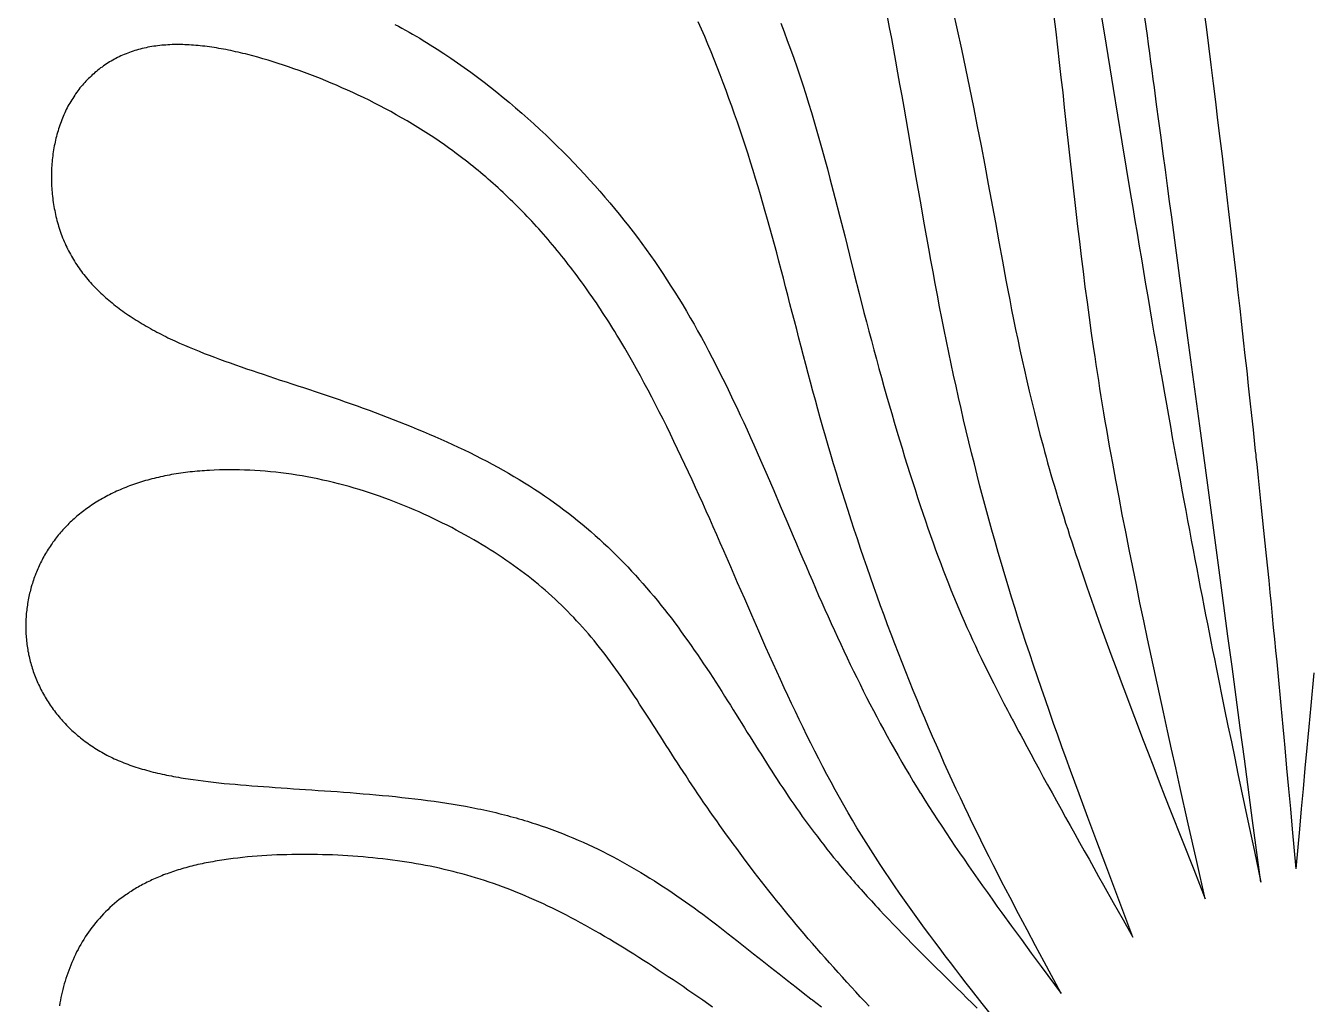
# Model space of a CAD drawing. Extents: x 0 to 279, y 0 to 212.
# Drawn here: x 178.62 to 191.69, y 119.99 to 129.92 of the extents above; entities that cross this region are included whole.
import ezdxf

# ---------------------------------------------------------------- set-up
doc = ezdxf.new("R2010")
doc.units = 0
doc.layers.add('LAYER_1', color=18, linetype='CONTINUOUS')

msp = doc.modelspace()

# ---------------------------------------------------------------- linework, layer by layer
at = {"layer": 'LAYER_1'}
for points in [[(189.48, 130.372), (189.57, 129.828), (189.659, 129.284), (189.703, 129.013), (189.748, 128.743), (189.792, 128.474), (189.836, 128.208), (189.858, 128.076), (189.88, 127.944), (189.902, 127.814), (189.924, 127.684), (189.945, 127.555), (189.967, 127.426), (189.988, 127.299), (190.01, 127.173), (190.031, 127.048), (190.052, 126.924), (190.073, 126.801), (190.094, 126.679), (190.115, 126.559), (190.136, 126.44), (190.138, 126.425), (190.14, 126.418), (190.14, 126.414), (190.141, 126.412), (190.143, 126.397), (190.148, 126.368), (190.159, 126.309), (190.179, 126.193), (190.199, 126.079), (190.219, 125.965), (190.239, 125.853), (190.259, 125.743), (190.279, 125.633), (190.298, 125.525), (190.318, 125.418), (190.337, 125.312), (190.357, 125.208), (190.376, 125.104), (190.395, 125.002), (190.414, 124.9), (190.432, 124.8), (190.451, 124.701), (190.47, 124.603), (190.488, 124.506), (190.507, 124.41), (190.525, 124.315), (190.543, 124.22), (190.561, 124.127), (190.579, 124.034), (190.597, 123.943), (190.615, 123.852), (190.633, 123.762), (190.651, 123.672), (190.668, 123.584), (190.686, 123.496), (190.703, 123.409), (190.721, 123.322), (190.738, 123.237), (190.755, 123.151), (190.79, 122.983), (190.824, 122.816), (190.858, 122.652), (190.892, 122.489), (190.925, 122.328), (190.959, 122.169), (190.992, 122.01), (191.026, 121.853), (191.059, 121.696), (191.092, 121.54), (191.158, 121.229), (191.074, 121.856), (190.99, 122.482), (190.949, 122.795), (190.907, 123.106), (190.865, 123.417), (190.824, 123.727), (190.782, 124.036), (190.741, 124.344), (190.7, 124.65), (190.659, 124.955), (190.618, 125.258), (190.578, 125.56), (190.538, 125.859), (190.498, 126.158), (190.458, 126.456), (190.418, 126.755), (190.377, 127.056), (190.357, 127.208), (190.336, 127.36), (190.316, 127.513), (190.295, 127.667), (190.274, 127.823), (190.253, 127.979), (190.232, 128.137), (190.211, 128.297), (190.189, 128.458), (190.167, 128.621), (190.145, 128.786), (190.122, 128.953), (190.1, 129.122), (190.077, 129.294), (190.065, 129.38), (190.053, 129.468), (190.042, 129.555), (190.03, 129.644), (190.018, 129.733), (190.006, 129.823), (189.993, 129.913), (189.981, 130.004)], [(186.285, 129.947), (186.319, 129.86), (186.352, 129.772), (186.385, 129.683), (186.417, 129.593), (186.449, 129.503), (186.48, 129.412), (186.51, 129.32), (186.539, 129.227), (186.568, 129.134), (186.597, 129.04), (186.625, 128.946), (186.653, 128.851), (186.68, 128.755), (186.706, 128.66), (186.733, 128.564), (186.759, 128.467), (186.785, 128.371), (186.835, 128.177), (186.885, 127.982), (186.934, 127.787), (186.983, 127.592), (187.032, 127.398), (187.081, 127.204), (187.13, 127.011), (187.155, 126.915), (187.18, 126.82), (187.205, 126.725), (187.231, 126.631), (187.256, 126.536), (187.282, 126.443), (187.307, 126.35), (187.333, 126.258), (187.359, 126.166), (187.385, 126.075), (187.411, 125.985), (187.437, 125.896), (187.463, 125.807), (187.49, 125.719), (187.516, 125.633), (187.542, 125.547), (187.569, 125.462), (187.595, 125.378), (187.621, 125.295), (187.648, 125.213), (187.674, 125.132), (187.7, 125.053), (187.726, 124.975), (187.753, 124.897), (187.779, 124.822), (187.805, 124.747), (187.831, 124.674), (187.857, 124.602), (187.883, 124.532), (187.909, 124.463), (187.934, 124.395), (187.96, 124.327), (187.986, 124.261), (188.013, 124.196), (188.039, 124.131), (188.066, 124.067), (188.092, 124.004), (188.12, 123.94), (188.147, 123.878), (188.175, 123.815), (188.203, 123.752), (188.232, 123.69), (188.261, 123.627), (188.29, 123.565), (188.32, 123.502), (188.351, 123.438), (188.383, 123.374), (188.415, 123.31), (188.447, 123.244), (188.481, 123.178), (188.515, 123.111), (188.55, 123.044), (188.586, 122.975), (188.604, 122.94), (188.623, 122.904), (188.625, 122.9), (188.626, 122.898), (188.627, 122.897), (188.627, 122.896), (188.63, 122.892), (188.634, 122.883), (188.644, 122.865), (188.663, 122.829), (188.682, 122.793), (188.701, 122.756), (188.721, 122.72), (188.741, 122.683), (188.781, 122.607), (188.822, 122.531), (188.864, 122.454), (188.907, 122.376), (188.95, 122.296), (188.994, 122.216), (189.039, 122.135), (189.084, 122.053), (189.13, 121.971), (189.176, 121.887), (189.223, 121.803), (189.27, 121.718), (189.318, 121.633), (189.366, 121.547), (189.414, 121.461), (189.463, 121.375), (189.511, 121.287), (189.561, 121.2), (189.66, 121.024), (189.759, 120.848), (189.859, 120.671), (189.675, 121.157), (189.583, 121.4), (189.492, 121.642), (189.402, 121.884), (189.313, 122.124), (189.269, 122.245), (189.225, 122.364), (189.181, 122.484), (189.139, 122.603), (189.096, 122.722), (189.054, 122.841), (189.012, 122.96), (188.971, 123.078), (188.93, 123.195), (188.89, 123.313), (188.851, 123.43), (188.812, 123.546), (188.774, 123.662), (188.736, 123.778), (188.699, 123.893), (188.663, 124.008), (188.627, 124.122), (188.593, 124.236), (188.558, 124.349), (188.525, 124.462), (188.492, 124.575), (188.46, 124.688), (188.428, 124.8), (188.397, 124.913), (188.366, 125.025), (188.336, 125.137), (188.307, 125.249), (188.278, 125.361), (188.25, 125.473), (188.222, 125.585), (188.194, 125.697), (188.167, 125.81), (188.141, 125.922), (188.115, 126.035), (188.089, 126.149), (188.064, 126.262), (188.039, 126.376), (188.015, 126.49), (187.991, 126.605), (187.967, 126.72), (187.944, 126.836), (187.92, 126.952), (187.898, 127.069), (187.875, 127.187), (187.853, 127.305), (187.831, 127.423), (187.809, 127.542), (187.788, 127.661), (187.745, 127.9), (187.703, 128.14), (187.661, 128.379), (187.62, 128.618), (187.579, 128.856), (187.558, 128.975), (187.537, 129.093), (187.516, 129.211), (187.495, 129.328), (187.474, 129.444), (187.453, 129.56), (187.432, 129.675), (187.411, 129.79), (187.389, 129.903), (187.367, 130.016)], [(188.03, 130.077), (188.075, 129.88), (188.118, 129.683), (188.16, 129.487), (188.201, 129.29), (188.241, 129.094), (188.28, 128.898), (188.318, 128.703), (188.355, 128.507), (188.391, 128.312), (188.463, 127.923), (188.499, 127.728), (188.534, 127.533), (188.571, 127.337), (188.59, 127.238), (188.609, 127.138), (188.628, 127.039), (188.648, 126.938), (188.669, 126.837), (188.69, 126.735), (188.712, 126.632), (188.735, 126.528), (188.758, 126.424), (188.782, 126.318), (188.807, 126.211), (188.833, 126.103), (188.86, 125.994), (188.887, 125.883), (188.916, 125.772), (188.947, 125.658), (188.962, 125.601), (188.978, 125.543), (188.994, 125.485), (189.01, 125.427), (189.027, 125.368), (189.044, 125.309), (189.062, 125.249), (189.08, 125.189), (189.098, 125.128), (189.116, 125.067), (189.119, 125.06), (189.12, 125.056), (189.121, 125.054), (189.121, 125.053), (189.123, 125.045), (189.128, 125.03), (189.137, 124.999), (189.157, 124.937), (189.176, 124.874), (189.197, 124.811), (189.217, 124.748), (189.238, 124.684), (189.259, 124.62), (189.28, 124.556), (189.302, 124.491), (189.324, 124.425), (189.346, 124.359), (189.392, 124.227), (189.438, 124.092), (189.486, 123.957), (189.535, 123.82), (189.585, 123.682), (189.636, 123.543), (189.688, 123.402), (189.74, 123.261), (189.793, 123.119), (189.848, 122.975), (189.902, 122.831), (189.958, 122.686), (190.014, 122.541), (190.07, 122.394), (190.127, 122.247), (190.184, 122.1), (190.242, 121.952), (190.359, 121.655), (190.476, 121.357), (190.593, 121.059), (190.507, 121.44), (190.421, 121.82), (190.336, 122.2), (190.294, 122.389), (190.252, 122.578), (190.21, 122.766), (190.169, 122.954), (190.128, 123.141), (190.087, 123.327), (190.048, 123.513), (190.008, 123.697), (189.969, 123.881), (189.931, 124.064), (189.894, 124.246), (189.857, 124.426), (189.821, 124.606), (189.786, 124.784), (189.751, 124.961), (189.718, 125.136), (189.685, 125.31), (189.654, 125.483), (189.638, 125.568), (189.623, 125.654), (189.608, 125.739), (189.594, 125.823), (189.579, 125.907), (189.565, 125.991), (189.551, 126.074), (189.538, 126.156), (189.525, 126.239), (189.512, 126.32), (189.499, 126.402), (189.487, 126.483), (189.475, 126.563), (189.463, 126.643), (189.44, 126.802), (189.418, 126.96), (189.397, 127.116), (189.376, 127.271), (189.357, 127.425), (189.338, 127.579), (189.319, 127.731), (189.301, 127.883), (189.284, 128.034), (189.25, 128.336), (189.216, 128.638), (189.183, 128.939), (189.166, 129.091), (189.15, 129.243), (189.132, 129.395), (189.115, 129.549), (189.097, 129.703), (189.079, 129.859), (189.06, 130.015)], [(190.577, 130.104), (190.602, 129.909), (190.626, 129.716), (190.65, 129.524), (190.674, 129.335), (190.697, 129.147), (190.719, 128.962), (190.742, 128.778), (190.764, 128.596), (190.785, 128.417), (190.806, 128.239), (190.827, 128.063), (190.847, 127.889), (190.867, 127.718), (190.887, 127.548), (190.906, 127.38), (190.925, 127.215), (190.943, 127.051), (190.961, 126.89), (190.979, 126.731), (190.996, 126.573), (191.014, 126.418), (191.03, 126.265), (191.047, 126.114), (191.063, 125.966), (191.078, 125.819), (191.094, 125.675), (191.101, 125.604), (191.105, 125.568), (191.106, 125.559), (191.107, 125.555), (191.107, 125.553), (191.107, 125.552), (191.108, 125.543), (191.115, 125.472), (191.13, 125.333), (191.144, 125.196), (191.158, 125.062), (191.172, 124.929), (191.185, 124.798), (191.199, 124.669), (191.212, 124.541), (191.224, 124.416), (191.237, 124.292), (191.249, 124.169), (191.261, 124.049), (191.273, 123.929), (191.284, 123.812), (191.296, 123.695), (191.307, 123.58), (191.318, 123.466), (191.329, 123.354), (191.339, 123.242), (191.35, 123.132), (191.36, 123.023), (191.37, 122.914), (191.38, 122.807), (191.39, 122.7), (191.4, 122.594), (191.419, 122.385), (191.438, 122.177), (191.457, 121.972), (191.476, 121.768), (191.512, 121.363)], [(182.368, 129.935), (182.405, 129.915), (182.441, 129.895), (182.477, 129.875), (182.513, 129.855), (182.549, 129.835), (182.585, 129.814), (182.621, 129.793), (182.656, 129.771), (182.692, 129.75), (182.727, 129.728), (182.797, 129.684), (182.867, 129.638), (182.936, 129.592), (183.005, 129.545), (183.073, 129.497), (183.14, 129.448), (183.207, 129.399), (183.274, 129.349), (183.339, 129.298), (183.404, 129.246), (183.469, 129.194), (183.532, 129.141), (183.595, 129.088), (183.658, 129.034), (183.719, 128.979), (183.78, 128.924), (183.84, 128.869), (183.9, 128.813), (183.958, 128.757), (184.016, 128.7), (184.073, 128.644), (184.13, 128.587), (184.185, 128.529), (184.24, 128.472), (184.293, 128.414), (184.346, 128.356), (184.399, 128.299), (184.45, 128.241), (184.5, 128.182), (184.55, 128.124), (184.599, 128.066), (184.647, 128.007), (184.694, 127.948), (184.74, 127.889), (184.786, 127.83), (184.831, 127.77), (184.876, 127.71), (184.92, 127.65), (184.963, 127.589), (185.006, 127.528), (185.048, 127.466), (185.089, 127.405), (185.13, 127.342), (185.171, 127.279), (185.211, 127.216), (185.251, 127.152), (185.29, 127.088), (185.328, 127.023), (185.367, 126.958), (185.405, 126.892), (185.442, 126.825), (185.48, 126.757), (185.517, 126.689), (185.553, 126.621), (185.59, 126.551), (185.626, 126.481), (185.662, 126.41), (185.698, 126.338), (185.734, 126.266), (185.769, 126.193), (185.804, 126.119), (185.839, 126.045), (185.874, 125.97), (185.909, 125.894), (185.944, 125.819), (185.978, 125.742), (186.012, 125.666), (186.046, 125.589), (186.08, 125.512), (186.148, 125.358), (186.215, 125.203), (186.281, 125.048), (186.347, 124.894), (186.412, 124.74), (186.445, 124.664), (186.477, 124.587), (186.51, 124.512), (186.542, 124.436), (186.574, 124.362), (186.606, 124.287), (186.638, 124.213), (186.67, 124.14), (186.702, 124.068), (186.734, 123.996), (186.766, 123.925), (186.798, 123.854), (186.83, 123.784), (186.862, 123.714), (186.894, 123.645), (186.926, 123.576), (186.959, 123.507), (186.991, 123.439), (187.024, 123.372), (187.057, 123.305), (187.09, 123.238), (187.123, 123.171), (187.157, 123.104), (187.191, 123.038), (187.225, 122.972), (187.26, 122.906), (187.295, 122.841), (187.33, 122.775), (187.366, 122.71), (187.402, 122.644), (187.439, 122.579), (187.476, 122.514), (187.514, 122.448), (187.552, 122.383), (187.591, 122.317), (187.63, 122.252), (187.67, 122.186), (187.691, 122.153), (187.701, 122.137), (187.701, 122.136), (187.702, 122.135), (187.702, 122.134), (187.704, 122.132), (187.706, 122.128), (187.747, 122.062), (187.789, 121.996), (187.832, 121.929), (187.875, 121.863), (187.919, 121.796), (187.963, 121.73), (188.008, 121.663), (188.053, 121.596), (188.099, 121.528), (188.145, 121.461), (188.191, 121.394), (188.238, 121.326), (188.286, 121.258), (188.334, 121.191), (188.382, 121.123), (188.43, 121.055), (188.479, 120.987), (188.528, 120.919), (188.627, 120.782), (188.727, 120.646), (188.827, 120.509), (188.928, 120.372), (189.131, 120.098), (188.958, 120.421), (188.871, 120.583), (188.785, 120.745), (188.699, 120.908), (188.613, 121.072), (188.57, 121.155), (188.527, 121.237), (188.485, 121.32), (188.442, 121.404), (188.4, 121.487), (188.358, 121.572), (188.316, 121.656), (188.274, 121.741), (188.232, 121.826), (188.191, 121.912), (188.149, 121.998), (188.108, 122.085), (188.067, 122.173), (188.026, 122.26), (187.985, 122.349), (187.945, 122.438), (187.905, 122.528), (187.865, 122.618), (187.825, 122.709), (187.786, 122.801), (187.746, 122.893), (187.707, 122.986), (187.669, 123.08), (187.63, 123.174), (187.592, 123.268), (187.554, 123.363), (187.517, 123.458), (187.479, 123.553), (187.443, 123.649), (187.406, 123.745), (187.37, 123.841), (187.334, 123.938), (187.299, 124.034), (187.264, 124.131), (187.229, 124.228), (187.195, 124.325), (187.161, 124.422), (187.128, 124.518), (187.095, 124.615), (187.063, 124.712), (187.031, 124.808), (186.999, 124.904), (186.968, 125), (186.938, 125.096), (186.908, 125.191), (186.878, 125.286), (186.85, 125.381), (186.821, 125.475), (186.793, 125.569), (186.766, 125.662), (186.739, 125.755), (186.713, 125.848), (186.687, 125.94), (186.662, 126.031), (186.637, 126.122), (186.612, 126.213), (186.588, 126.303), (186.564, 126.393), (186.54, 126.483), (186.517, 126.572), (186.493, 126.661), (186.47, 126.749), (186.447, 126.837), (186.425, 126.925), (186.402, 127.012), (186.379, 127.099), (186.357, 127.186), (186.334, 127.272), (186.312, 127.358), (186.289, 127.444), (186.267, 127.53), (186.244, 127.615), (186.221, 127.7), (186.198, 127.784), (186.175, 127.869), (186.151, 127.953), (186.127, 128.037), (186.103, 128.121), (186.079, 128.204), (186.055, 128.287), (186.03, 128.37), (186.004, 128.453), (185.979, 128.535), (185.953, 128.618), (185.926, 128.699), (185.9, 128.781), (185.873, 128.862), (185.845, 128.943), (185.817, 129.024), (185.789, 129.104), (185.76, 129.184), (185.731, 129.264), (185.701, 129.343), (185.671, 129.422), (185.641, 129.5), (185.61, 129.578), (185.578, 129.656), (185.546, 129.733), (185.514, 129.81), (185.481, 129.886), (185.447, 129.962)], [(188.438, 119.861), (188.33, 119.999), (188.222, 120.136), (188.168, 120.205), (188.114, 120.274), (188.061, 120.343), (188.008, 120.413), (187.955, 120.482), (187.902, 120.552), (187.849, 120.622), (187.797, 120.692), (187.745, 120.763), (187.693, 120.833), (187.642, 120.904), (187.591, 120.976), (187.541, 121.047), (187.49, 121.119), (187.441, 121.191), (187.391, 121.264), (187.342, 121.337), (187.294, 121.41), (187.246, 121.483), (187.199, 121.557), (187.152, 121.632), (187.105, 121.707), (187.059, 121.782), (187.014, 121.858), (186.969, 121.934), (186.925, 122.011), (186.882, 122.088), (186.839, 122.166), (186.796, 122.244), (186.754, 122.322), (186.713, 122.401), (186.672, 122.48), (186.631, 122.559), (186.591, 122.639), (186.551, 122.719), (186.512, 122.799), (186.473, 122.879), (186.434, 122.96), (186.396, 123.041), (186.358, 123.122), (186.32, 123.203), (186.283, 123.285), (186.246, 123.366), (186.209, 123.448), (186.172, 123.53), (186.135, 123.612), (186.063, 123.775), (185.991, 123.939), (185.92, 124.103), (185.848, 124.266), (185.778, 124.429), (185.707, 124.592), (185.671, 124.673), (185.635, 124.754), (185.6, 124.834), (185.564, 124.915), (185.529, 124.995), (185.493, 125.075), (185.457, 125.154), (185.421, 125.233), (185.385, 125.312), (185.349, 125.39), (185.312, 125.468), (185.276, 125.546), (185.239, 125.623), (185.202, 125.7), (185.165, 125.776), (185.128, 125.852), (185.091, 125.927), (185.053, 126.002), (185.015, 126.076), (184.977, 126.15), (184.939, 126.223), (184.9, 126.295), (184.861, 126.367), (184.822, 126.438), (184.783, 126.508), (184.743, 126.578), (184.703, 126.647), (184.683, 126.681), (184.663, 126.715), (184.643, 126.749), (184.622, 126.782), (184.602, 126.816), (184.581, 126.849), (184.56, 126.882), (184.54, 126.915), (184.519, 126.947), (184.498, 126.98), (184.477, 127.012), (184.456, 127.044), (184.435, 127.076), (184.414, 127.107), (184.392, 127.139), (184.371, 127.17), (184.349, 127.201), (184.328, 127.232), (184.306, 127.262), (184.284, 127.293), (184.262, 127.323), (184.24, 127.353), (184.218, 127.382), (184.196, 127.412), (184.174, 127.441), (184.152, 127.471), (184.129, 127.499), (184.107, 127.528), (184.084, 127.557), (184.061, 127.585), (184.039, 127.613), (184.016, 127.641), (183.993, 127.669), (183.97, 127.697), (183.947, 127.724), (183.924, 127.751), (183.9, 127.778), (183.877, 127.805), (183.854, 127.831), (183.83, 127.858), (183.806, 127.884), (183.783, 127.91), (183.759, 127.936), (183.735, 127.961), (183.711, 127.986), (183.687, 128.012), (183.663, 128.037), (183.639, 128.061), (183.614, 128.086), (183.59, 128.11), (183.566, 128.134), (183.541, 128.158), (183.516, 128.182), (183.492, 128.206), (183.467, 128.229), (183.442, 128.252), (183.417, 128.275), (183.392, 128.298), (183.367, 128.32), (183.341, 128.343), (183.316, 128.365), (183.291, 128.387), (183.265, 128.409), (183.24, 128.43), (183.214, 128.451), (183.188, 128.473), (183.162, 128.494), (183.136, 128.514), (183.11, 128.535), (183.084, 128.555), (183.058, 128.575), (183.032, 128.595), (183.006, 128.615), (182.979, 128.635), (182.953, 128.654), (182.926, 128.673), (182.873, 128.711), (182.819, 128.748), (182.765, 128.785), (182.711, 128.82), (182.657, 128.855), (182.603, 128.889), (182.548, 128.922), (182.493, 128.955), (182.438, 128.987), (182.383, 129.018), (182.328, 129.049), (182.273, 129.078), (182.218, 129.107), (182.163, 129.136), (182.107, 129.164), (182.052, 129.191), (181.997, 129.217), (181.942, 129.243), (181.887, 129.268), (181.832, 129.292), (181.777, 129.316), (181.722, 129.339), (181.668, 129.362), (181.613, 129.384), (181.559, 129.405), (181.505, 129.426), (181.451, 129.446), (181.397, 129.466), (181.344, 129.485), (181.291, 129.503), (181.238, 129.521), (181.186, 129.538), (181.133, 129.555), (181.082, 129.571), (181.03, 129.586), (180.979, 129.601), (180.928, 129.614), (180.878, 129.628), (180.852, 129.634), (180.827, 129.64), (180.803, 129.646), (180.778, 129.652), (180.753, 129.657), (180.728, 129.663), (180.704, 129.668), (180.68, 129.673), (180.655, 129.678), (180.631, 129.683), (180.607, 129.687), (180.583, 129.691), (180.559, 129.695), (180.535, 129.699), (180.512, 129.702), (180.488, 129.706), (180.465, 129.709), (180.442, 129.712), (180.418, 129.715), (180.395, 129.717), (180.373, 129.719), (180.35, 129.721), (180.327, 129.723), (180.305, 129.725), (180.282, 129.726), (180.26, 129.727), (180.238, 129.728), (180.216, 129.729), (180.194, 129.729), (180.172, 129.73), (180.15, 129.729), (180.129, 129.729), (180.108, 129.729), (180.086, 129.728), (180.065, 129.727), (180.044, 129.725), (180.024, 129.724), (180.003, 129.722), (179.983, 129.72), (179.962, 129.717), (179.942, 129.715), (179.922, 129.712), (179.902, 129.709), (179.882, 129.705), (179.863, 129.702), (179.844, 129.698), (179.824, 129.693), (179.805, 129.689), (179.786, 129.684), (179.768, 129.679), (179.749, 129.674), (179.73, 129.668), (179.712, 129.662), (179.694, 129.656), (179.676, 129.65), (179.658, 129.643), (179.641, 129.636), (179.623, 129.629), (179.606, 129.621), (179.589, 129.614), (179.572, 129.606), (179.555, 129.598), (179.539, 129.589), (179.523, 129.58), (179.506, 129.572), (179.49, 129.562), (179.474, 129.553), (179.459, 129.543), (179.443, 129.533), (179.428, 129.523), (179.413, 129.513), (179.398, 129.502), (179.383, 129.492), (179.369, 129.48), (179.355, 129.469), (179.34, 129.458), (179.326, 129.446), (179.313, 129.434), (179.299, 129.422), (179.286, 129.41), (179.273, 129.397), (179.26, 129.384), (179.247, 129.371), (179.234, 129.358), (179.222, 129.345), (179.21, 129.331), (179.198, 129.317), (179.186, 129.303), (179.174, 129.289), (179.163, 129.274), (179.152, 129.26), (179.141, 129.245), (179.13, 129.23), (179.12, 129.215), (179.11, 129.199), (179.1, 129.184), (179.09, 129.168), (179.08, 129.152), (179.071, 129.136), (179.061, 129.12), (179.052, 129.103), (179.044, 129.087), (179.035, 129.07), (179.027, 129.053), (179.019, 129.036), (179.011, 129.018), (179.003, 129.001), (178.996, 128.983), (178.989, 128.965), (178.982, 128.947), (178.975, 128.929), (178.969, 128.911), (178.963, 128.893), (178.957, 128.874), (178.951, 128.855), (178.945, 128.836), (178.94, 128.817), (178.935, 128.798), (178.93, 128.779), (178.925, 128.76), (178.921, 128.74), (178.917, 128.721), (178.913, 128.701), (178.909, 128.681), (178.906, 128.661), (178.903, 128.641), (178.9, 128.621), (178.897, 128.601), (178.895, 128.581), (178.893, 128.561), (178.891, 128.541), (178.889, 128.52), (178.888, 128.5), (178.886, 128.479), (178.885, 128.459), (178.885, 128.438), (178.884, 128.418), (178.884, 128.397), (178.884, 128.376), (178.884, 128.356), (178.884, 128.335), (178.885, 128.314), (178.886, 128.294), (178.887, 128.273), (178.889, 128.252), (178.89, 128.231), (178.892, 128.211), (178.895, 128.19), (178.897, 128.169), (178.9, 128.149), (178.903, 128.128), (178.906, 128.108), (178.909, 128.087), (178.913, 128.067), (178.917, 128.046), (178.921, 128.026), (178.925, 128.005), (178.93, 127.985), (178.935, 127.965), (178.94, 127.945), (178.946, 127.925), (178.951, 127.905), (178.957, 127.885), (178.963, 127.865), (178.97, 127.846), (178.976, 127.826), (178.983, 127.806), (178.991, 127.787), (178.998, 127.768), (179.006, 127.749), (179.014, 127.73), (179.022, 127.711), (179.03, 127.692), (179.039, 127.674), (179.048, 127.655), (179.057, 127.637), (179.067, 127.619), (179.077, 127.601), (179.087, 127.583), (179.097, 127.565), (179.108, 127.547), (179.118, 127.53), (179.129, 127.512), (179.141, 127.495), (179.152, 127.478), (179.164, 127.461), (179.176, 127.444), (179.188, 127.428), (179.201, 127.411), (179.213, 127.395), (179.226, 127.378), (179.24, 127.362), (179.253, 127.346), (179.267, 127.33), (179.281, 127.315), (179.295, 127.299), (179.309, 127.283), (179.324, 127.268), (179.339, 127.253), (179.354, 127.238), (179.369, 127.223), (179.385, 127.208), (179.401, 127.193), (179.417, 127.178), (179.433, 127.164), (179.449, 127.149), (179.466, 127.135), (179.483, 127.121), (179.5, 127.107), (179.518, 127.093), (179.535, 127.079), (179.553, 127.065), (179.571, 127.051), (179.589, 127.038), (179.608, 127.024), (179.627, 127.011), (179.645, 126.998), (179.665, 126.985), (179.684, 126.972), (179.703, 126.959), (179.723, 126.946), (179.743, 126.933), (179.763, 126.921), (179.784, 126.908), (179.804, 126.896), (179.825, 126.884), (179.846, 126.872), (179.867, 126.86), (179.889, 126.848), (179.91, 126.836), (179.932, 126.824), (179.954, 126.812), (179.976, 126.801), (179.999, 126.789), (180.021, 126.778), (180.044, 126.766), (180.067, 126.755), (180.09, 126.744), (180.114, 126.733), (180.137, 126.722), (180.185, 126.7), (180.233, 126.679), (180.283, 126.658), (180.332, 126.637), (180.383, 126.617), (180.434, 126.596), (180.486, 126.576), (180.538, 126.556), (180.591, 126.537), (180.645, 126.517), (180.699, 126.498), (180.753, 126.478), (180.809, 126.459), (180.864, 126.44), (180.92, 126.421), (180.977, 126.402), (181.034, 126.383), (181.091, 126.364), (181.149, 126.345), (181.207, 126.325), (181.265, 126.306), (181.324, 126.287), (181.383, 126.267), (181.443, 126.248), (181.502, 126.228), (181.562, 126.208), (181.622, 126.188), (181.682, 126.168), (181.743, 126.147), (181.803, 126.126), (181.864, 126.105), (181.925, 126.084), (181.986, 126.062), (182.047, 126.04), (182.108, 126.018), (182.169, 125.995), (182.23, 125.973), (182.292, 125.949), (182.353, 125.926), (182.413, 125.902), (182.474, 125.878), (182.535, 125.853), (182.596, 125.828), (182.656, 125.803), (182.716, 125.777), (182.776, 125.751), (182.836, 125.725), (182.895, 125.698), (182.954, 125.671), (183.013, 125.644), (183.072, 125.616), (183.13, 125.588), (183.187, 125.559), (183.245, 125.53), (183.301, 125.501), (183.358, 125.471), (183.413, 125.441), (183.469, 125.41), (183.524, 125.379), (183.578, 125.347), (183.631, 125.316), (183.684, 125.283), (183.737, 125.251), (183.788, 125.217), (183.839, 125.184), (183.889, 125.15), (183.939, 125.115), (183.988, 125.08), (184.036, 125.045), (184.084, 125.009), (184.131, 124.973), (184.178, 124.937), (184.224, 124.9), (184.269, 124.863), (184.314, 124.825), (184.358, 124.787), (184.402, 124.749), (184.445, 124.71), (184.488, 124.671), (184.53, 124.631), (184.572, 124.591), (184.613, 124.551), (184.653, 124.51), (184.693, 124.469), (184.733, 124.428), (184.772, 124.386), (184.811, 124.344), (184.849, 124.302), (184.887, 124.259), (184.924, 124.216), (184.961, 124.173), (184.998, 124.13), (185.034, 124.086), (185.07, 124.041), (185.105, 123.997), (185.14, 123.952), (185.175, 123.907), (185.209, 123.862), (185.243, 123.816), (185.276, 123.77), (185.31, 123.724), (185.342, 123.678), (185.375, 123.632), (185.407, 123.585), (185.439, 123.539), (185.471, 123.492), (185.502, 123.445), (185.534, 123.399), (185.564, 123.352), (185.595, 123.305), (185.625, 123.258), (185.656, 123.211), (185.686, 123.165), (185.715, 123.118), (185.745, 123.071), (185.774, 123.025), (185.803, 122.978), (185.832, 122.932), (185.861, 122.886), (185.889, 122.84), (185.918, 122.795), (185.946, 122.749), (185.974, 122.704), (186.002, 122.659), (186.03, 122.615), (186.057, 122.571), (186.085, 122.527), (186.113, 122.483), (186.14, 122.44), (186.167, 122.397), (186.195, 122.355), (186.222, 122.312), (186.25, 122.27), (186.277, 122.228), (186.305, 122.186), (186.333, 122.145), (186.361, 122.103), (186.389, 122.062), (186.417, 122.021), (186.446, 121.98), (186.475, 121.938), (186.504, 121.897), (186.534, 121.856), (186.564, 121.815), (186.595, 121.774), (186.625, 121.732), (186.657, 121.691), (186.689, 121.649), (186.721, 121.607), (186.754, 121.565), (186.788, 121.523), (186.822, 121.481), (186.857, 121.438), (186.892, 121.395), (186.929, 121.352), (186.947, 121.33), (186.966, 121.308), (186.985, 121.286), (187.004, 121.264), (187.023, 121.242), (187.042, 121.22), (187.062, 121.198), (187.082, 121.175), (187.102, 121.153), (187.122, 121.13), (187.142, 121.107), (187.163, 121.084), (187.184, 121.062), (187.205, 121.038), (187.226, 121.015), (187.248, 120.992), (187.27, 120.969), (187.292, 120.945), (187.336, 120.898), (187.381, 120.851), (187.426, 120.803), (187.473, 120.755), (187.52, 120.706), (187.567, 120.657), (187.615, 120.608), (187.664, 120.559), (187.713, 120.509), (187.763, 120.459), (187.813, 120.409), (187.864, 120.359), (187.915, 120.308), (187.966, 120.258), (188.018, 120.207), (188.07, 120.156), (188.122, 120.105), (188.175, 120.053), (188.227, 120.002), (188.28, 119.95)], [(187.184, 119.969), (187.138, 120.018), (187.092, 120.067), (187.047, 120.116), (187.002, 120.165), (186.956, 120.215), (186.912, 120.264), (186.867, 120.313), (186.823, 120.362), (186.779, 120.411), (186.736, 120.46), (186.693, 120.509), (186.65, 120.557), (186.608, 120.606), (186.565, 120.655), (186.524, 120.704), (186.483, 120.753), (186.442, 120.801), (186.401, 120.85), (186.361, 120.898), (186.321, 120.947), (186.282, 120.995), (186.243, 121.044), (186.204, 121.092), (186.166, 121.14), (186.128, 121.188), (186.09, 121.236), (186.053, 121.284), (186.016, 121.332), (185.98, 121.38), (185.944, 121.427), (185.908, 121.475), (185.873, 121.522), (185.838, 121.57), (185.803, 121.617), (185.769, 121.664), (185.735, 121.711), (185.701, 121.758), (185.668, 121.804), (185.635, 121.851), (185.602, 121.897), (185.57, 121.943), (185.538, 121.989), (185.506, 122.035), (185.475, 122.081), (185.444, 122.127), (185.414, 122.172), (185.383, 122.217), (185.353, 122.262), (185.324, 122.307), (185.295, 122.352), (185.266, 122.397), (185.237, 122.441), (185.208, 122.485), (185.18, 122.529), (185.152, 122.573), (185.124, 122.616), (185.097, 122.66), (185.069, 122.703), (185.042, 122.745), (185.015, 122.788), (184.987, 122.83), (184.961, 122.872), (184.934, 122.914), (184.907, 122.955), (184.88, 122.996), (184.853, 123.037), (184.827, 123.078), (184.8, 123.118), (184.774, 123.158), (184.747, 123.198), (184.72, 123.237), (184.693, 123.276), (184.667, 123.315), (184.64, 123.353), (184.613, 123.391), (184.585, 123.429), (184.558, 123.466), (184.531, 123.503), (184.503, 123.539), (184.475, 123.575), (184.447, 123.611), (184.419, 123.646), (184.391, 123.681), (184.362, 123.716), (184.333, 123.75), (184.304, 123.784), (184.274, 123.817), (184.244, 123.85), (184.214, 123.883), (184.184, 123.915), (184.153, 123.947), (184.122, 123.979), (184.091, 124.01), (184.059, 124.041), (184.027, 124.072), (183.995, 124.102), (183.962, 124.132), (183.929, 124.162), (183.895, 124.191), (183.861, 124.22), (183.827, 124.249), (183.792, 124.278), (183.757, 124.306), (183.721, 124.334), (183.685, 124.362), (183.648, 124.39), (183.611, 124.417), (183.573, 124.444), (183.535, 124.471), (183.497, 124.498), (183.458, 124.525), (183.418, 124.551), (183.378, 124.577), (183.337, 124.603), (183.296, 124.629), (183.254, 124.654), (183.211, 124.679), (183.169, 124.705), (183.125, 124.73), (183.081, 124.754), (183.036, 124.779), (182.991, 124.803), (182.946, 124.827), (182.9, 124.851), (182.853, 124.874), (182.806, 124.897), (182.759, 124.92), (182.711, 124.943), (182.663, 124.965), (182.615, 124.986), (182.566, 125.008), (182.517, 125.029), (182.467, 125.049), (182.417, 125.069), (182.367, 125.089), (182.316, 125.108), (182.266, 125.127), (182.215, 125.145), (182.163, 125.163), (182.112, 125.18), (182.06, 125.197), (182.008, 125.213), (181.956, 125.229), (181.904, 125.244), (181.851, 125.259), (181.798, 125.272), (181.746, 125.286), (181.693, 125.298), (181.64, 125.31), (181.586, 125.322), (181.533, 125.333), (181.48, 125.343), (181.427, 125.352), (181.373, 125.361), (181.32, 125.369), (181.267, 125.376), (181.213, 125.383), (181.16, 125.389), (181.107, 125.395), (181.054, 125.399), (181.002, 125.404), (180.949, 125.407), (180.897, 125.41), (180.844, 125.412), (180.792, 125.413), (180.741, 125.414), (180.689, 125.414), (180.638, 125.414), (180.588, 125.413), (180.537, 125.411), (180.487, 125.408), (180.462, 125.407), (180.438, 125.405), (180.413, 125.403), (180.389, 125.401), (180.364, 125.399), (180.34, 125.397), (180.316, 125.394), (180.292, 125.392), (180.268, 125.389), (180.244, 125.386), (180.22, 125.383), (180.197, 125.38), (180.173, 125.376), (180.15, 125.372), (180.127, 125.369), (180.104, 125.365), (180.081, 125.361), (180.058, 125.356), (180.036, 125.352), (180.013, 125.347), (179.991, 125.342), (179.969, 125.337), (179.947, 125.332), (179.925, 125.327), (179.904, 125.321), (179.882, 125.316), (179.861, 125.31), (179.84, 125.304), (179.819, 125.298), (179.799, 125.292), (179.778, 125.285), (179.758, 125.279), (179.737, 125.272), (179.717, 125.265), (179.698, 125.258), (179.678, 125.251), (179.659, 125.243), (179.639, 125.236), (179.62, 125.228), (179.601, 125.22), (179.582, 125.212), (179.564, 125.204), (179.545, 125.196), (179.527, 125.187), (179.509, 125.179), (179.491, 125.17), (179.473, 125.161), (179.456, 125.152), (179.438, 125.143), (179.421, 125.133), (179.404, 125.124), (179.387, 125.114), (179.371, 125.105), (179.354, 125.095), (179.338, 125.085), (179.322, 125.074), (179.306, 125.064), (179.29, 125.054), (179.274, 125.043), (179.259, 125.032), (179.244, 125.021), (179.229, 125.01), (179.214, 124.999), (179.199, 124.988), (179.185, 124.977), (179.17, 124.965), (179.156, 124.953), (179.142, 124.942), (179.128, 124.93), (179.115, 124.918), (179.101, 124.906), (179.088, 124.893), (179.075, 124.881), (179.062, 124.868), (179.049, 124.856), (179.037, 124.843), (179.024, 124.83), (179.012, 124.817), (179, 124.804), (178.988, 124.79), (178.977, 124.777), (178.965, 124.764), (178.954, 124.75), (178.943, 124.736), (178.932, 124.722), (178.921, 124.709), (178.911, 124.694), (178.9, 124.68), (178.89, 124.666), (178.88, 124.652), (178.87, 124.637), (178.861, 124.623), (178.851, 124.608), (178.842, 124.593), (178.833, 124.578), (178.824, 124.563), (178.815, 124.548), (178.807, 124.533), (178.798, 124.517), (178.79, 124.502), (178.782, 124.487), (178.774, 124.471), (178.767, 124.455), (178.759, 124.44), (178.752, 124.424), (178.745, 124.408), (178.738, 124.392), (178.732, 124.376), (178.725, 124.36), (178.719, 124.343), (178.713, 124.327), (178.707, 124.311), (178.701, 124.294), (178.696, 124.278), (178.691, 124.261), (178.685, 124.245), (178.68, 124.228), (178.676, 124.211), (178.671, 124.194), (178.667, 124.177), (178.663, 124.161), (178.659, 124.144), (178.655, 124.127), (178.652, 124.11), (178.648, 124.093), (178.645, 124.075), (178.642, 124.058), (178.64, 124.041), (178.637, 124.024), (178.635, 124.007), (178.633, 123.989), (178.631, 123.972), (178.629, 123.955), (178.628, 123.938), (178.627, 123.92), (178.626, 123.903), (178.625, 123.885), (178.624, 123.868), (178.624, 123.851), (178.623, 123.833), (178.623, 123.816), (178.624, 123.798), (178.624, 123.781), (178.625, 123.763), (178.626, 123.746), (178.627, 123.729), (178.628, 123.711), (178.63, 123.694), (178.631, 123.676), (178.633, 123.659), (178.635, 123.641), (178.638, 123.624), (178.64, 123.607), (178.643, 123.589), (178.646, 123.572), (178.65, 123.555), (178.653, 123.538), (178.657, 123.52), (178.661, 123.503), (178.665, 123.486), (178.669, 123.469), (178.674, 123.452), (178.679, 123.435), (178.684, 123.418), (178.689, 123.401), (178.695, 123.384), (178.7, 123.367), (178.706, 123.35), (178.712, 123.333), (178.719, 123.316), (178.725, 123.3), (178.732, 123.283), (178.739, 123.267), (178.747, 123.25), (178.754, 123.234), (178.762, 123.217), (178.77, 123.201), (178.778, 123.185), (178.786, 123.169), (178.795, 123.153), (178.804, 123.137), (178.813, 123.121), (178.822, 123.105), (178.831, 123.089), (178.841, 123.074), (178.851, 123.058), (178.861, 123.043), (178.871, 123.027), (178.882, 123.012), (178.892, 122.997), (178.903, 122.982), (178.914, 122.967), (178.926, 122.952), (178.937, 122.937), (178.949, 122.923), (178.961, 122.908), (178.973, 122.894), (178.985, 122.88), (178.998, 122.866), (179.011, 122.852), (179.024, 122.838), (179.037, 122.824), (179.05, 122.81), (179.064, 122.797), (179.078, 122.783), (179.092, 122.77), (179.106, 122.757), (179.12, 122.744), (179.135, 122.731), (179.149, 122.719), (179.164, 122.706), (179.179, 122.694), (179.195, 122.682), (179.21, 122.67), (179.226, 122.658), (179.242, 122.646), (179.258, 122.635), (179.274, 122.623), (179.291, 122.612), (179.307, 122.601), (179.324, 122.59), (179.341, 122.579), (179.359, 122.569), (179.376, 122.558), (179.394, 122.548), (179.411, 122.538), (179.429, 122.528), (179.448, 122.519), (179.466, 122.509), (179.485, 122.5), (179.503, 122.491), (179.522, 122.482), (179.541, 122.474), (179.561, 122.465), (179.58, 122.457), (179.6, 122.449), (179.619, 122.441), (179.639, 122.433), (179.66, 122.426), (179.68, 122.418), (179.701, 122.411), (179.721, 122.404), (179.742, 122.397), (179.763, 122.39), (179.785, 122.384), (179.806, 122.377), (179.828, 122.371), (179.849, 122.365), (179.871, 122.359), (179.893, 122.353), (179.916, 122.347), (179.938, 122.342), (179.961, 122.336), (179.984, 122.331), (180.007, 122.326), (180.03, 122.321), (180.053, 122.316), (180.077, 122.311), (180.101, 122.307), (180.124, 122.302), (180.148, 122.298), (180.173, 122.294), (180.197, 122.289), (180.222, 122.285), (180.246, 122.281), (180.271, 122.277), (180.296, 122.274), (180.322, 122.27), (180.372, 122.263), (180.424, 122.256), (180.476, 122.25), (180.529, 122.244), (180.583, 122.238), (180.637, 122.232), (180.692, 122.227), (180.748, 122.222), (180.804, 122.217), (180.861, 122.212), (180.918, 122.208), (180.977, 122.203), (181.035, 122.199), (181.095, 122.195), (181.155, 122.19), (181.216, 122.186), (181.277, 122.182), (181.339, 122.178), (181.401, 122.174), (181.464, 122.17), (181.527, 122.165), (181.591, 122.161), (181.655, 122.157), (181.72, 122.152), (181.784, 122.148), (181.849, 122.143), (181.915, 122.138), (181.98, 122.133), (182.046, 122.127), (182.111, 122.122), (182.177, 122.116), (182.243, 122.11), (182.309, 122.104), (182.375, 122.097), (182.441, 122.09), (182.506, 122.083), (182.572, 122.075), (182.637, 122.067), (182.702, 122.059), (182.767, 122.05), (182.832, 122.041), (182.896, 122.031), (182.96, 122.021), (183.023, 122.01), (183.086, 121.999), (183.149, 121.987), (183.18, 121.981), (183.211, 121.975), (183.242, 121.969), (183.272, 121.962), (183.303, 121.955), (183.333, 121.949), (183.363, 121.942), (183.393, 121.935), (183.423, 121.927), (183.453, 121.92), (183.483, 121.913), (183.512, 121.905), (183.541, 121.897), (183.57, 121.889), (183.599, 121.881), (183.628, 121.873), (183.657, 121.864), (183.685, 121.856), (183.714, 121.847), (183.742, 121.838), (183.77, 121.829), (183.798, 121.82), (183.826, 121.811), (183.854, 121.802), (183.909, 121.783), (183.963, 121.763), (184.017, 121.743), (184.07, 121.722), (184.123, 121.701), (184.176, 121.679), (184.228, 121.657), (184.279, 121.634), (184.33, 121.611), (184.381, 121.588), (184.431, 121.564), (184.481, 121.539), (184.53, 121.514), (184.579, 121.489), (184.627, 121.463), (184.676, 121.437), (184.723, 121.41), (184.771, 121.383), (184.818, 121.355), (184.865, 121.328), (184.911, 121.299), (184.958, 121.271), (185.004, 121.242), (185.049, 121.213), (185.095, 121.183), (185.14, 121.153), (185.185, 121.123), (185.23, 121.092), (185.274, 121.061), (185.318, 121.03), (185.362, 120.999), (185.406, 120.967), (185.45, 120.935), (185.494, 120.903), (185.537, 120.87), (185.581, 120.838), (185.624, 120.805), (185.667, 120.772), (185.753, 120.705), (185.839, 120.638), (185.925, 120.571), (186.01, 120.503), (186.096, 120.435), (186.182, 120.366), (186.268, 120.298), (186.354, 120.23), (186.441, 120.162), (186.529, 120.094), (186.573, 120.06), (186.595, 120.043), (186.6, 120.039), (186.603, 120.037), (186.605, 120.036), (186.605, 120.035), (186.606, 120.035), (186.611, 120.031), (186.655, 119.997), (186.7, 119.964)], [(191.696, 123.354), (191.685, 123.242), (191.675, 123.132), (191.665, 123.023), (191.654, 122.914), (191.644, 122.807), (191.634, 122.7), (191.624, 122.594), (191.605, 122.385), (191.586, 122.177), (191.567, 121.972), (191.549, 121.768), (191.512, 121.363)], [(185.593, 119.961), (185.493, 120.031), (185.394, 120.1), (185.344, 120.134), (185.294, 120.169), (185.244, 120.203), (185.193, 120.237), (185.143, 120.27), (185.093, 120.303), (185.043, 120.337), (184.993, 120.369), (184.943, 120.402), (184.894, 120.434), (184.844, 120.466), (184.794, 120.497), (184.744, 120.528), (184.695, 120.559), (184.645, 120.59), (184.596, 120.62), (184.547, 120.649), (184.498, 120.678), (184.449, 120.707), (184.4, 120.735), (184.351, 120.763), (184.303, 120.79), (184.254, 120.816), (184.206, 120.842), (184.159, 120.868), (184.111, 120.893), (184.063, 120.917), (184.016, 120.941), (183.969, 120.964), (183.923, 120.987), (183.876, 121.009), (183.829, 121.03), (183.783, 121.051), (183.737, 121.071), (183.691, 121.091), (183.645, 121.11), (183.599, 121.129), (183.554, 121.147), (183.508, 121.165), (183.463, 121.182), (183.417, 121.198), (183.371, 121.214), (183.326, 121.23), (183.28, 121.245), (183.235, 121.259), (183.189, 121.274), (183.144, 121.287), (183.098, 121.3), (183.052, 121.313), (183.006, 121.325), (182.96, 121.337), (182.914, 121.348), (182.868, 121.359), (182.822, 121.37), (182.775, 121.38), (182.728, 121.39), (182.681, 121.399), (182.634, 121.408), (182.587, 121.416), (182.539, 121.424), (182.491, 121.432), (182.443, 121.439), (182.395, 121.446), (182.346, 121.453), (182.297, 121.459), (182.247, 121.465), (182.197, 121.47), (182.147, 121.476), (182.097, 121.48), (182.046, 121.485), (181.995, 121.489), (181.944, 121.493), (181.893, 121.496), (181.841, 121.5), (181.79, 121.502), (181.738, 121.505), (181.686, 121.507), (181.634, 121.508), (181.583, 121.509), (181.531, 121.51), (181.479, 121.511), (181.427, 121.511), (181.376, 121.51), (181.324, 121.51), (181.273, 121.508), (181.222, 121.507), (181.171, 121.505), (181.121, 121.503), (181.07, 121.5), (181.02, 121.497), (180.971, 121.493), (180.922, 121.489), (180.873, 121.485), (180.824, 121.48), (180.776, 121.474), (180.729, 121.469), (180.682, 121.463), (180.659, 121.459), (180.636, 121.456), (180.613, 121.452), (180.59, 121.449), (180.567, 121.445), (180.545, 121.441), (180.522, 121.437), (180.5, 121.433), (180.478, 121.429), (180.456, 121.425), (180.434, 121.421), (180.413, 121.416), (180.392, 121.411), (180.37, 121.407), (180.35, 121.402), (180.329, 121.397), (180.308, 121.392), (180.288, 121.387), (180.268, 121.381), (180.248, 121.376), (180.228, 121.37), (180.208, 121.365), (180.189, 121.359), (180.17, 121.353), (180.151, 121.347), (180.132, 121.341), (180.113, 121.335), (180.095, 121.328), (180.076, 121.322), (180.058, 121.315), (180.041, 121.309), (180.023, 121.302), (180.005, 121.295), (179.988, 121.288), (179.971, 121.281), (179.954, 121.274), (179.937, 121.266), (179.92, 121.259), (179.904, 121.252), (179.888, 121.244), (179.872, 121.236), (179.856, 121.228), (179.84, 121.22), (179.825, 121.212), (179.809, 121.204), (179.794, 121.196), (179.779, 121.188), (179.764, 121.179), (179.749, 121.171), (179.735, 121.162), (179.72, 121.153), (179.706, 121.145), (179.692, 121.136), (179.678, 121.127), (179.665, 121.118), (179.651, 121.109), (179.638, 121.099), (179.624, 121.09), (179.611, 121.08), (179.598, 121.071), (179.573, 121.052), (179.548, 121.032), (179.524, 121.012), (179.5, 120.991), (179.477, 120.971), (179.455, 120.95), (179.433, 120.928), (179.412, 120.907), (179.391, 120.885), (179.371, 120.862), (179.351, 120.84), (179.332, 120.817), (179.313, 120.794), (179.295, 120.77), (179.277, 120.746), (179.26, 120.722), (179.244, 120.698), (179.227, 120.673), (179.212, 120.648), (179.197, 120.623), (179.182, 120.598), (179.167, 120.572), (179.154, 120.547), (179.14, 120.521), (179.127, 120.494), (179.115, 120.468), (179.103, 120.441), (179.091, 120.415), (179.08, 120.388), (179.07, 120.361), (179.059, 120.334), (179.05, 120.307), (179.04, 120.279), (179.031, 120.252), (179.023, 120.224), (179.015, 120.197), (179.007, 120.169), (179, 120.141), (178.994, 120.114), (178.987, 120.086), (178.981, 120.058), (178.976, 120.031), (178.971, 120.003), (178.966, 119.975)]]:
    msp.add_lwpolyline(points, dxfattribs=at)

doc.saveas('drawing.dxf')
